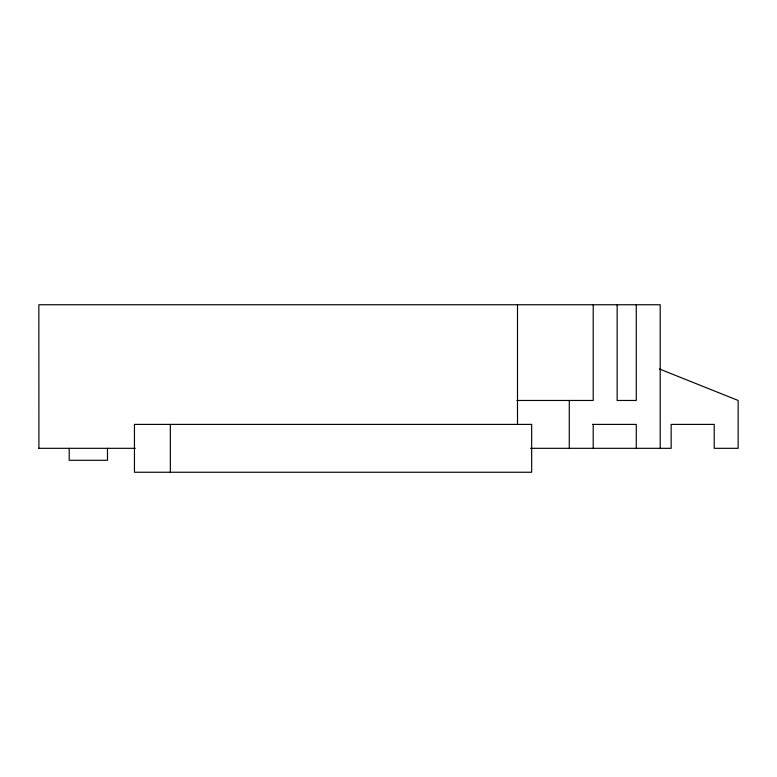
<?xml version="1.0" encoding="UTF-8"?>
<svg xmlns="http://www.w3.org/2000/svg" width="777" height="777" viewBox="0 0 777 777"><rect width="100%" height="100%" fill="white"/><g stroke="black" fill="none" stroke-linecap="round" stroke-linejoin="round"><path stroke-width="1.17" d="M516.919 400.466L593.21 400.466L593.21 304.749M592.618 424.397L636.276 424.397L636.276 448.319M38.85 448.319L135.285 448.319M530.497 448.319L671.153 448.319L671.153 424.397L714.218 424.397L714.218 448.319L738.15 448.319L738.15 400.466L659.508 369.007M660.207 448.319L660.207 304.749L38.85 304.749L38.918 448.319M636.276 304.749L636.276 400.466L617.132 400.466L617.132 304.749M593.21 424.397L593.21 448.319M569.279 400.466L569.279 448.319M517.501 304.749L517.501 424.397M170.338 424.397L170.338 472.251M107.488 448.319L107.488 460.285L69.202 460.285L69.202 448.319M531.662 424.397L134.45 424.397L134.45 472.251L531.662 472.251L531.662 424.397"/></g></svg>
